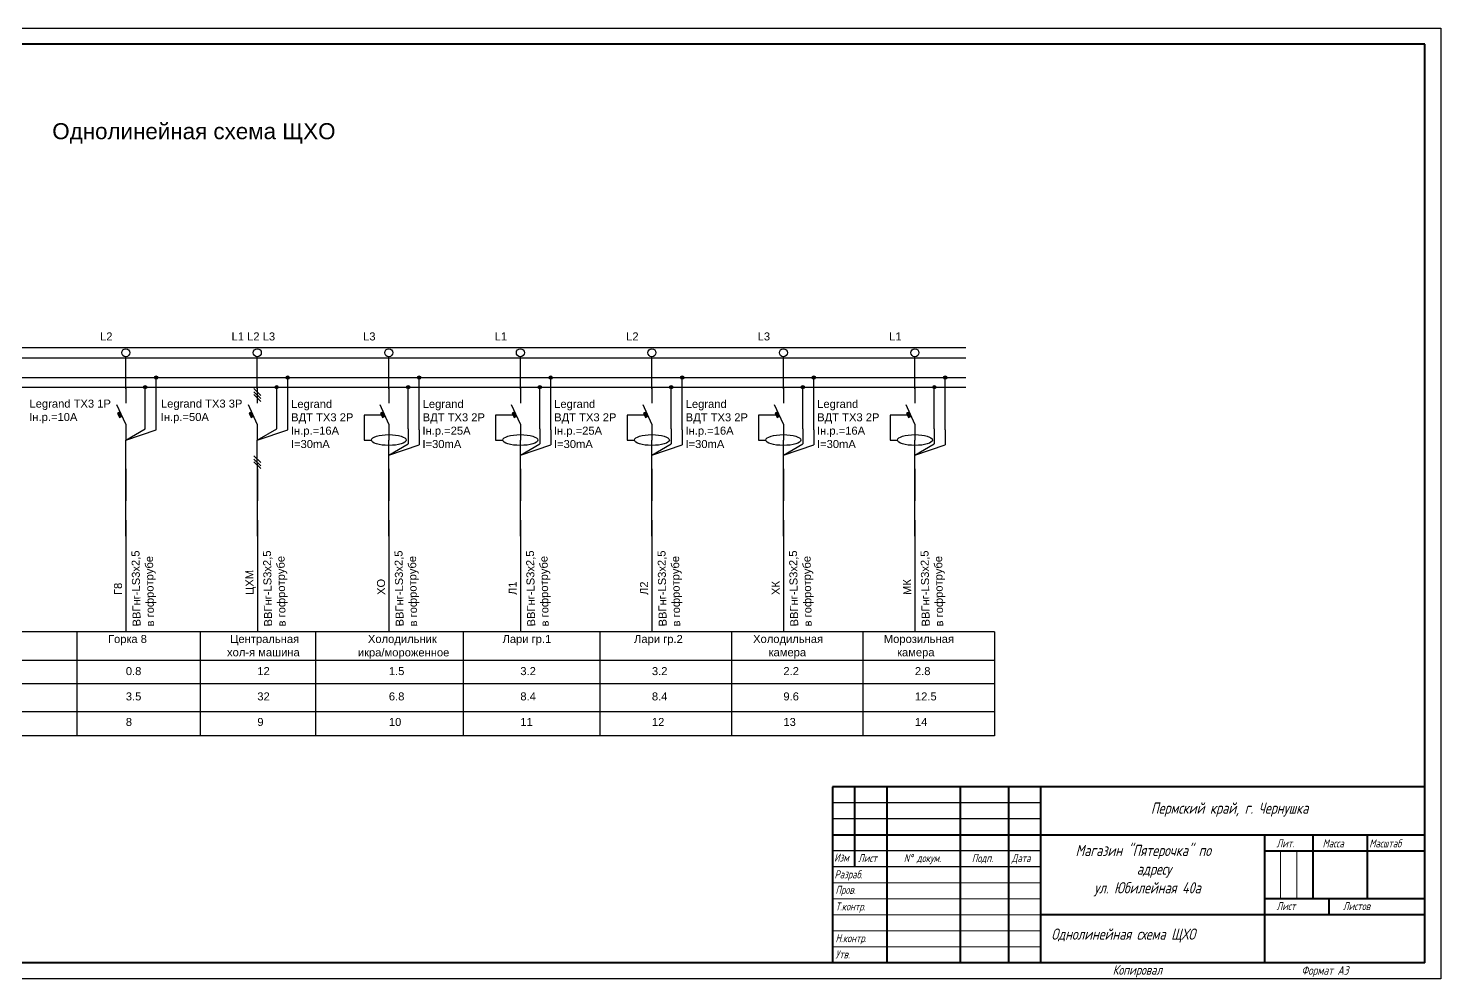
# Model space of a CAD drawing. Header units: millimetres. Extents: x 859 to 1699, y 466 to 763.
# Drawn here: x 1258 to 1699.1, y 465.7 to 762.7 of the extents above; entities that cross this region are included whole.
import ezdxf
from ezdxf.enums import TextEntityAlignment as Align

# ---------------------------------------------------------------- set-up
doc = ezdxf.new("R2010")
doc.units = ezdxf.units.MM
doc.layers.add('KONTUR', color=7, linetype='Continuous')
for name, color, linetype, lineweight in [('Основная', 7, 'Continuous', 40), ('текст', 7, 'Continuous', 30), ('тонкая', 7, 'Continuous', 20)]:
    doc.layers.add(name, color=color, linetype=linetype, lineweight=lineweight)
doc.styles.get("Standard").update_dxf_attribs({"font": 'arial.ttf'})
doc.styles.add('стиль1', font='romans.shx', dxfattribs={"width": 0.75, "oblique": 15, "height": 3.5})

# ---------------------------------------------------------------- blocks, each defined once
blk = doc.blocks.new('*U2')
for p, q in [((-11.38, 1.63), (577.5, 1.63)), ((-11.38, -1.63), (577.5, -1.63)), ((-11.38, -7.75), (577.5, -7.73)), ((-11.38, -10.75), (577.5, -10.73))]:
    blk.add_line(p, q)
at = {"char_height": 2.5, "attachment_point": 1}
for s, insert in [('N', (-17.4, -6.18)), ('PE', (-17.78, -10.21))]:
    blk.add_mtext_dynamic_manual_height_columns(s, width=0.9388, gutter_width=12.5, heights=[0], dxfattribs=dict(at, insert=insert))
blk = doc.blocks.new('*U6')
h = blk.add_hatch(color=256)
h.dxf.hatch_style = 1
h.paths.add_polyline_path([(8.98, -7.75, 1), (9.98, -7.75, 1)])
h = blk.add_hatch(color=256)
h.dxf.hatch_style = 1
h.paths.add_polyline_path([(5.56, -10.75, 1), (6.56, -10.75, 1)])
h = blk.add_hatch(color=256)
h.dxf.hatch_style = 1
h.paths.add_polyline_path([(-1.74, -18.47), (-2.58, -18.86), (-1.97, -20.2), (-1.12, -19.81)])
for p, q in [((0, -11.25), (0, -1.25)), ((9.48, -24.08), (9.48, -8.25)), ((-1.06, -11.22), (1.06, -13.35)), ((-1.06, -12.2), (1.06, -14.32)), ((-1.06, -13.09), (1.06, -15.21)), ((0, -10.76), (0, -15.76)), ((6.06, -23.77), (6.06, -11.25)), ((0, -22.27), (-2.75, -16.27)), ((0, -22.27), (0, -27.27)), ((0, -27.27), (6.06, -23.77)), ((0, -27.27), (9.48, -24.08)), ((0.01, -41.25), (0, -27.27)), ((-1.06, -32.22), (1.06, -34.34)), ((-1.06, -33.2), (1.06, -35.32)), ((-1.06, -34.09), (1.06, -36.21)), ((0.01, -36.25), (0.01, -46.25)), ((0.01, -57.27), (0.01, -41.25)), ((0.01, -52.27), (0.01, -57.27)), ((0.01, -57.27), (0.01, -87.24))]:
    blk.add_line(p, q)
at = {"linetype": 'Continuous'}
for p, q in [((-1.72, -18.46), (-2.58, -18.86)), ((-2.58, -18.86), (-1.97, -20.2)), ((-1.97, -20.2), (-1.11, -19.81)), ((-1.97, -20.2), (-1.97, -20.2))]:
    blk.add_line(p, q, dxfattribs=at)
for centre, radius in [((0, 0), 1.25), ((9.48, -7.75), 0.5), ((6.06, -10.75), 0.5)]:
    blk.add_circle(centre, radius)
for tag, p in [('Подключение', (-8.04, 3.85)), ('Автомат_001', (-30.09, -17.14)), ('Автомат_002', (-30.16, -21.32)), ('Обозначение_001', (-9.72, -90.67)), ('Обозначение_002', (-9.45, -94.88)), ('ТокРасч', (0.01, -108.63)), ('Колонка', (0.01, -116.61))]:
    blk.add_attdef(tag, p, '', height=2.5)
for tag, p in [('Длина', (2.43, -53.61)), ('Маркер', (-3.63, -75.71)), ('Способ', (6.35, -85.54)), ('Марка', (2.14, -85.54))]:
    blk.add_attdef(tag, text='', height=2.5, rotation=90.9399).set_placement(p, align=Align.TOP_LEFT)
blk.add_attdef('Мощность', text='', height=2.5).set_placement((0.01, -98.22), align=Align.TOP_LEFT)
blk = doc.blocks.new('полная ветвь')
h = blk.add_hatch(color=256)
h.dxf.hatch_style = 1
h.paths.add_polyline_path([(8.98, -7.75, 1), (9.98, -7.75, 1)])
h = blk.add_hatch(color=256)
h.dxf.hatch_style = 1
h.paths.add_polyline_path([(5.56, -10.75, 1), (6.56, -10.75, 1)])
h = blk.add_hatch(color=256)
h.dxf.hatch_style = 1
h.paths.add_polyline_path([(-1.74, -18.47), (-2.58, -18.86), (-1.97, -20.2), (-1.12, -19.81)])
for p, q in [((0, -11.25), (0, -1.25)), ((9.48, -24.08), (9.48, -8.25)), ((0, -10.76), (0, -15.76)), ((6.06, -23.77), (6.06, -11.25)), ((0, -22.27), (-2.75, -16.27)), ((0, -22.27), (0, -27.27)), ((0, -27.27), (6.06, -23.77)), ((0, -27.27), (9.48, -24.08)), ((0.01, -41.25), (0, -27.27)), ((0.01, -36.25), (0.01, -46.25)), ((0.01, -57.27), (0.01, -41.25)), ((0.01, -52.27), (0.01, -57.27)), ((0.01, -57.27), (0.01, -87.24))]:
    blk.add_line(p, q)
at = {"linetype": 'Continuous'}
for p, q in [((-1.72, -18.46), (-2.58, -18.86)), ((-2.58, -18.86), (-1.97, -20.2)), ((-1.97, -20.2), (-1.11, -19.81)), ((-1.97, -20.2), (-1.97, -20.2))]:
    blk.add_line(p, q, dxfattribs=at)
for centre, radius in [((0, 0), 1.25), ((9.48, -7.75), 0.5), ((6.06, -10.75), 0.5)]:
    blk.add_circle(centre, radius)
for tag, p in [('Подключение', (-8.04, 3.85)), ('Автомат_001', (-30.09, -17.14)), ('Автомат_002', (-30.16, -21.32)), ('Обозначение_001', (-9.72, -90.67)), ('Обозначение_002', (-9.45, -94.88)), ('ТокРасч', (0.01, -108.63)), ('Колонка', (0.01, -116.61))]:
    blk.add_attdef(tag, p, '', height=2.5)
for tag, p in [('Длина', (2.43, -53.61)), ('Маркер', (-3.63, -75.71)), ('Способ', (6.35, -85.54)), ('Марка', (2.14, -85.54))]:
    blk.add_attdef(tag, text='', height=2.5, rotation=90.9399).set_placement(p, align=Align.TOP_LEFT)
blk.add_attdef('Мощность', text='', height=2.5).set_placement((0.01, -98.22), align=Align.TOP_LEFT)
blk = doc.blocks.new('*U7')
h = blk.add_hatch(color=256)
h.dxf.hatch_style = 1
h.paths.add_polyline_path([(8.98, -7.75, 1), (9.98, -7.75, 1)])
h = blk.add_hatch(color=256)
h.dxf.hatch_style = 1
h.paths.add_polyline_path([(5.56, -10.75, 1), (6.56, -10.75, 1)])
h = blk.add_hatch(color=256)
h.dxf.hatch_style = 1
h.paths.add_polyline_path([(-1.74, -18.47), (-2.58, -18.86), (-1.97, -20.2), (-1.12, -19.81)])
for p, q in [((0, -11.25), (0, -1.25)), ((9.48, -24.08), (9.48, -8.25)), ((0, -10.76), (0, -15.76)), ((6.06, -23.77), (6.06, -11.25)), ((0, -22.27), (-2.75, -16.27)), ((-2.28, -19.53), (-7.74, -19.53)), ((-7.74, -19.53), (-7.74, -27.27)), ((0, -22.27), (0, -27.27)), ((6.06, -23.77), (6.06, -28.46)), ((9.48, -24.08), (9.48, -28.78)), ((-7.74, -27.27), (-5.46, -27.27)), ((0.01, -41.25), (0, -27.27)), ((0, -31.96), (6.06, -28.46)), ((0, -31.96), (9.48, -28.78)), ((0.01, -36.25), (0.01, -46.25)), ((0.01, -57.27), (0.01, -41.25)), ((0.01, -52.27), (0.01, -57.27)), ((0.01, -57.27), (0.01, -87.24))]:
    blk.add_line(p, q)
at = {"linetype": 'Continuous'}
for p, q in [((-1.72, -18.46), (-2.58, -18.86)), ((-2.58, -18.86), (-1.97, -20.2)), ((-1.97, -20.2), (-1.11, -19.81)), ((-1.97, -20.2), (-1.97, -20.2))]:
    blk.add_line(p, q, dxfattribs=at)
for centre, radius in [((0, 0), 1.25), ((9.48, -7.75), 0.5), ((6.06, -10.75), 0.5)]:
    blk.add_circle(centre, radius)
blk.add_ellipse((0, -27.27), major_axis=(-5.46, 0), ratio=0.309309)
for tag, p in [('Подключение', (-8.04, 3.85)), ('УЗО1_001', (-30.51, -17.24)), ('УЗО1_002', (-30.51, -21.42)), ('УЗО1_003', (-30.58, -25.59)), ('УЗО1_004', (-30.58, -29.77)), ('Обозначение_001', (-9.72, -90.67)), ('Обозначение_002', (-9.45, -94.88)), ('ТокРасч', (0.01, -108.63)), ('Колонка', (0.01, -116.61))]:
    blk.add_attdef(tag, p, '', height=2.5)
for tag, p in [('Длина', (2.43, -53.61)), ('Маркер', (-3.63, -75.71)), ('Способ', (6.35, -85.54)), ('Марка', (2.14, -85.54))]:
    blk.add_attdef(tag, text='', height=2.5, rotation=90.9399).set_placement(p, align=Align.TOP_LEFT)
blk.add_attdef('Мощность', text='', height=2.5).set_placement((0.01, -98.22), align=Align.TOP_LEFT)
blk = doc.blocks.new('*U8')
h = blk.add_hatch(color=256)
h.dxf.hatch_style = 1
h.paths.add_polyline_path([(8.98, -7.75, 1), (9.98, -7.75, 1)])
h = blk.add_hatch(color=256)
h.dxf.hatch_style = 1
h.paths.add_polyline_path([(5.56, -10.75, 1), (6.56, -10.75, 1)])
h = blk.add_hatch(color=256)
h.dxf.hatch_style = 1
h.paths.add_polyline_path([(-1.74, -18.47), (-2.58, -18.86), (-1.97, -20.2), (-1.12, -19.81)])
for p, q in [((0, -11.25), (0, -1.25)), ((9.48, -24.08), (9.48, -8.25)), ((0, -10.76), (0, -15.76)), ((6.06, -23.77), (6.06, -11.25)), ((0, -22.27), (-2.75, -16.27)), ((-2.28, -19.53), (-7.74, -19.53)), ((-7.74, -19.53), (-7.74, -27.27)), ((0, -22.27), (0, -27.27)), ((6.06, -23.77), (6.06, -28.46)), ((9.48, -24.08), (9.48, -28.78)), ((-7.74, -27.27), (-5.46, -27.27)), ((0.01, -41.25), (0, -27.27)), ((0, -31.96), (6.06, -28.46)), ((0, -31.96), (9.48, -28.78)), ((0.01, -36.25), (0.01, -46.25)), ((0.01, -57.27), (0.01, -41.25)), ((0.01, -52.27), (0.01, -57.27)), ((0.01, -57.27), (0.01, -87.24))]:
    blk.add_line(p, q)
at = {"linetype": 'Continuous'}
for p, q in [((-1.72, -18.46), (-2.58, -18.86)), ((-2.58, -18.86), (-1.97, -20.2)), ((-1.97, -20.2), (-1.11, -19.81)), ((-1.97, -20.2), (-1.97, -20.2))]:
    blk.add_line(p, q, dxfattribs=at)
for centre, radius in [((0, 0), 1.25), ((9.48, -7.75), 0.5), ((6.06, -10.75), 0.5)]:
    blk.add_circle(centre, radius)
blk.add_ellipse((0, -27.27), major_axis=(-5.46, 0), ratio=0.309309)
for tag, p in [('Подключение', (-8.04, 3.85)), ('УЗО1_001', (-30.51, -17.24)), ('УЗО1_002', (-30.51, -21.42)), ('УЗО1_003', (-30.58, -25.59)), ('УЗО1_004', (-30.58, -29.77)), ('Обозначение_001', (-9.72, -90.67)), ('Обозначение_002', (-9.45, -94.88)), ('ТокРасч', (0.01, -108.63)), ('Колонка', (0.01, -116.61))]:
    blk.add_attdef(tag, p, '', height=2.5)
for tag, p in [('Длина', (2.43, -53.61)), ('Маркер', (-3.63, -75.71)), ('Способ', (6.35, -85.54)), ('Марка', (2.14, -85.54))]:
    blk.add_attdef(tag, text='', height=2.5, rotation=90.9399).set_placement(p, align=Align.TOP_LEFT)
blk.add_attdef('Мощность', text='', height=2.5).set_placement((0.01, -98.22), align=Align.TOP_LEFT)
blk = doc.blocks.new('*U11')
h = blk.add_hatch(color=256)
h.dxf.hatch_style = 1
h.paths.add_polyline_path([(8.98, -7.75, 1), (9.98, -7.75, 1)])
h = blk.add_hatch(color=256)
h.dxf.hatch_style = 1
h.paths.add_polyline_path([(5.56, -10.75, 1), (6.56, -10.75, 1)])
h = blk.add_hatch(color=256)
h.dxf.hatch_style = 1
h.paths.add_polyline_path([(-1.74, -18.47), (-2.58, -18.86), (-1.97, -20.2), (-1.12, -19.81)])
for p, q in [((0, -11.25), (0, -1.25)), ((9.48, -24.08), (9.48, -8.25)), ((0, -10.76), (0, -15.76)), ((6.06, -23.77), (6.06, -11.25)), ((0, -22.27), (-2.75, -16.27)), ((-2.28, -19.53), (-7.74, -19.53)), ((-7.74, -19.53), (-7.74, -27.27)), ((0, -22.27), (0, -27.27)), ((6.06, -23.77), (6.06, -28.46)), ((9.48, -24.08), (9.48, -28.78)), ((-7.74, -27.27), (-5.46, -27.27)), ((0.01, -41.25), (0, -27.27)), ((0, -31.96), (6.06, -28.46)), ((0, -31.96), (9.48, -28.78)), ((0.01, -36.25), (0.01, -46.25)), ((0.01, -57.27), (0.01, -41.25)), ((0.01, -52.27), (0.01, -57.27)), ((0.01, -57.27), (0.01, -87.24))]:
    blk.add_line(p, q)
at = {"linetype": 'Continuous'}
for p, q in [((-1.72, -18.46), (-2.58, -18.86)), ((-2.58, -18.86), (-1.97, -20.2)), ((-1.97, -20.2), (-1.11, -19.81)), ((-1.97, -20.2), (-1.97, -20.2))]:
    blk.add_line(p, q, dxfattribs=at)
for centre, radius in [((0, 0), 1.25), ((9.48, -7.75), 0.5), ((6.06, -10.75), 0.5)]:
    blk.add_circle(centre, radius)
blk.add_ellipse((0, -27.27), major_axis=(-5.46, 0), ratio=0.309309)
for tag, p in [('Подключение', (-8.04, 3.85)), ('УЗО1_001', (-30.51, -17.24)), ('УЗО1_002', (-30.51, -21.42)), ('УЗО1_003', (-30.58, -25.59)), ('УЗО1_004', (-30.58, -29.77)), ('Обозначение_001', (-9.72, -90.67)), ('Обозначение_002', (-9.45, -94.88)), ('ТокРасч', (0.01, -108.63)), ('Колонка', (0.01, -116.61))]:
    blk.add_attdef(tag, p, '', height=2.5)
for tag, p in [('Длина', (2.43, -53.61)), ('Маркер', (-3.63, -75.71)), ('Способ', (6.35, -85.54)), ('Марка', (2.14, -85.54))]:
    blk.add_attdef(tag, text='', height=2.5, rotation=90.9399).set_placement(p, align=Align.TOP_LEFT)
blk.add_attdef('Мощность', text='', height=2.5).set_placement((0.01, -98.22), align=Align.TOP_LEFT)
blk = doc.blocks.new('*U9')
h = blk.add_hatch(color=256)
h.dxf.hatch_style = 1
h.paths.add_polyline_path([(8.98, -7.75, 1), (9.98, -7.75, 1)])
h = blk.add_hatch(color=256)
h.dxf.hatch_style = 1
h.paths.add_polyline_path([(5.56, -10.75, 1), (6.56, -10.75, 1)])
h = blk.add_hatch(color=256)
h.dxf.hatch_style = 1
h.paths.add_polyline_path([(-1.74, -18.47), (-2.58, -18.86), (-1.97, -20.2), (-1.12, -19.81)])
for p, q in [((0, -11.25), (0, -1.25)), ((9.48, -24.08), (9.48, -8.25)), ((0, -10.76), (0, -15.76)), ((6.06, -23.77), (6.06, -11.25)), ((0, -22.27), (-2.75, -16.27)), ((-2.28, -19.53), (-7.74, -19.53)), ((-7.74, -19.53), (-7.74, -27.27)), ((0, -22.27), (0, -27.27)), ((6.06, -23.77), (6.06, -28.46)), ((9.48, -24.08), (9.48, -28.78)), ((-7.74, -27.27), (-5.46, -27.27)), ((0.01, -41.25), (0, -27.27)), ((0, -31.96), (6.06, -28.46)), ((0, -31.96), (9.48, -28.78)), ((0.01, -36.25), (0.01, -46.25)), ((0.01, -57.27), (0.01, -41.25)), ((0.01, -52.27), (0.01, -57.27)), ((0.01, -57.27), (0.01, -87.24))]:
    blk.add_line(p, q)
at = {"linetype": 'Continuous'}
for p, q in [((-1.72, -18.46), (-2.58, -18.86)), ((-2.58, -18.86), (-1.97, -20.2)), ((-1.97, -20.2), (-1.11, -19.81)), ((-1.97, -20.2), (-1.97, -20.2))]:
    blk.add_line(p, q, dxfattribs=at)
for centre, radius in [((0, 0), 1.25), ((9.48, -7.75), 0.5), ((6.06, -10.75), 0.5)]:
    blk.add_circle(centre, radius)
blk.add_ellipse((0, -27.27), major_axis=(-5.46, 0), ratio=0.309309)
for tag, p in [('Подключение', (-8.04, 3.85)), ('УЗО1_001', (-30.51, -17.24)), ('УЗО1_002', (-30.51, -21.42)), ('УЗО1_003', (-30.58, -25.59)), ('УЗО1_004', (-30.58, -29.77)), ('Обозначение_001', (-9.72, -90.67)), ('Обозначение_002', (-9.45, -94.88)), ('ТокРасч', (0.01, -108.63)), ('Колонка', (0.01, -116.61))]:
    blk.add_attdef(tag, p, '', height=2.5)
for tag, p in [('Длина', (2.43, -53.61)), ('Маркер', (-3.63, -75.71)), ('Способ', (6.35, -85.54)), ('Марка', (2.14, -85.54))]:
    blk.add_attdef(tag, text='', height=2.5, rotation=90.9399).set_placement(p, align=Align.TOP_LEFT)
blk.add_attdef('Мощность', text='', height=2.5).set_placement((0.01, -98.22), align=Align.TOP_LEFT)
blk = doc.blocks.new('*U10')
h = blk.add_hatch(color=256)
h.dxf.hatch_style = 1
h.paths.add_polyline_path([(8.98, -7.75, 1), (9.98, -7.75, 1)])
h = blk.add_hatch(color=256)
h.dxf.hatch_style = 1
h.paths.add_polyline_path([(5.56, -10.75, 1), (6.56, -10.75, 1)])
h = blk.add_hatch(color=256)
h.dxf.hatch_style = 1
h.paths.add_polyline_path([(-1.74, -18.47), (-2.58, -18.86), (-1.97, -20.2), (-1.12, -19.81)])
for p, q in [((0, -11.25), (0, -1.25)), ((9.48, -24.08), (9.48, -8.25)), ((0, -10.76), (0, -15.76)), ((6.06, -23.77), (6.06, -11.25)), ((0, -22.27), (-2.75, -16.27)), ((-2.28, -19.53), (-7.74, -19.53)), ((-7.74, -19.53), (-7.74, -27.27)), ((0, -22.27), (0, -27.27)), ((6.06, -23.77), (6.06, -28.46)), ((9.48, -24.08), (9.48, -28.78)), ((-7.74, -27.27), (-5.46, -27.27)), ((0.01, -41.25), (0, -27.27)), ((0, -31.96), (6.06, -28.46)), ((0, -31.96), (9.48, -28.78)), ((0.01, -36.25), (0.01, -46.25)), ((0.01, -57.27), (0.01, -41.25)), ((0.01, -52.27), (0.01, -57.27)), ((0.01, -57.27), (0.01, -87.24))]:
    blk.add_line(p, q)
at = {"linetype": 'Continuous'}
for p, q in [((-1.72, -18.46), (-2.58, -18.86)), ((-2.58, -18.86), (-1.97, -20.2)), ((-1.97, -20.2), (-1.11, -19.81)), ((-1.97, -20.2), (-1.97, -20.2))]:
    blk.add_line(p, q, dxfattribs=at)
for centre, radius in [((0, 0), 1.25), ((9.48, -7.75), 0.5), ((6.06, -10.75), 0.5)]:
    blk.add_circle(centre, radius)
blk.add_ellipse((0, -27.27), major_axis=(-5.46, 0), ratio=0.309309)
for tag, p in [('Подключение', (-8.04, 3.85)), ('УЗО1_001', (-30.51, -17.24)), ('УЗО1_002', (-30.51, -21.42)), ('УЗО1_003', (-30.58, -25.59)), ('УЗО1_004', (-30.58, -29.77)), ('Обозначение_001', (-9.72, -90.67)), ('Обозначение_002', (-9.45, -94.88)), ('ТокРасч', (0.01, -108.63)), ('Колонка', (0.01, -116.61))]:
    blk.add_attdef(tag, p, '', height=2.5)
for tag, p in [('Длина', (2.43, -53.61)), ('Маркер', (-3.63, -75.71)), ('Способ', (6.35, -85.54)), ('Марка', (2.14, -85.54))]:
    blk.add_attdef(tag, text='', height=2.5, rotation=90.9399).set_placement(p, align=Align.TOP_LEFT)
blk.add_attdef('Мощность', text='', height=2.5).set_placement((0.01, -98.22), align=Align.TOP_LEFT)

msp = doc.modelspace()

# ---------------------------------------------------------------- linework, layer by layer
for p, q in [((1559.78, 574.03), (891.4, 574.03)), ((1273.16, 574.03), (1273.16, 541.53)), ((1311.74, 574.03), (1311.74, 541.53)), ((1347.66, 574.03), (1347.66, 541.53)), ((1393.84, 574.03), (1393.84, 541.53)), ((1436.55, 574.03), (1436.55, 541.53)), ((1477.63, 574.03), (1477.63, 541.53)), ((1518.7, 574.03), (1518.7, 541.53)), ((1559.78, 574.03), (1559.78, 541.53)), ((1559.78, 565.11), (891.4, 565.11)), ((1559.78, 557.78), (891.4, 557.76)), ((1559.78, 549.03), (891.4, 549.03)), ((1559.78, 541.53), (891.4, 541.53)), ((1574.15, 520.67), (1509.15, 520.67)), ((1574.15, 515.67), (1509.15, 515.67)), ((1574.15, 505.67), (1509.15, 505.67)), ((1574.15, 500.67), (1509.15, 500.67)), ((1644.15, 470.67), (1644.15, 470.67))]:
    msp.add_line(p, q)
at = {"layer": 'KONTUR'}
for p, q in [((859.15, 762.67), (1699.15, 762.67)), ((1699.15, 762.67), (1699.15, 465.67)), ((1699.15, 465.67), (859.15, 465.67))]:
    msp.add_line(p, q, dxfattribs=at)
at = {"layer": 'Основная'}
for p, q in [((1694.15, 757.67), (867.15, 757.67)), ((1694.15, 470.67), (1694.15, 757.67)), ((1509.15, 525.67), (1509.15, 470.67)), ((1694.15, 525.67), (1509.15, 525.67)), ((1516.15, 500.67), (1516.15, 525.67)), ((1526.15, 525.67), (1526.15, 470.67)), ((1549.15, 470.67), (1549.15, 525.67)), ((1564.15, 525.67), (1564.15, 470.67)), ((1574.15, 525.67), (1574.15, 470.67)), ((1509.15, 510.67), (1694.15, 510.67)), ((1644.15, 510.67), (1644.15, 470.67)), ((1659.15, 510.67), (1659.15, 490.67)), ((1676.15, 510.67), (1676.15, 490.67)), ((1644.15, 505.67), (1694.15, 505.67)), ((1694.15, 490.67), (1644.15, 490.67)), ((1664.15, 490.67), (1664.15, 485.67)), ((1694.15, 485.67), (1574.15, 485.67)), ((1694.15, 470.67), (867.15, 470.67))]:
    msp.add_line(p, q, dxfattribs=at)
at = {"layer": 'тонкая'}
for p, q in [((1649.13, 505.46), (1649.13, 490.67)), ((1654.21, 505.46), (1654.21, 490.67)), ((1509.15, 495.67), (1574.15, 495.67)), ((1574.15, 490.67), (1509.15, 490.67)), ((1574.15, 485.67), (1509.15, 485.67))]:
    msp.add_line(p, q, dxfattribs=at)
for points in [[(1509.15, 480.67), (1574.15, 480.67)], [(1509.15, 475.67), (1574.15, 475.67)]]:
    msp.add_lwpolyline(points, dxfattribs=at)

# ---------------------------------------------------------------- block references
ref = msp.add_blockref('полная ветвь', (1288.46, 661.27))
ref.add_attrib('Подключение', 'L2', (1280.43, 665.12), dxfattribs={"height": 2.5})
ref.add_attrib('Автомат_001', 'Legrand TX3 1P', (1258.38, 644.13), dxfattribs={"height": 2.5})
ref.add_attrib('Маркер', 'Г8', dxfattribs={"height": 2.5, "rotation": 90.9399}).set_placement((1284.83, 585.56), align=Align.TOP_LEFT)
ref.add_attrib('Марка', 'ВВГнг-LS3x2,5', dxfattribs={"height": 2.5, "rotation": 90.9399}).set_placement((1290.61, 575.73), align=Align.TOP_LEFT)
ref.add_attrib('Способ', 'в гофротрубе', dxfattribs={"height": 2.5, "rotation": 90.9399}).set_placement((1294.82, 575.73), align=Align.TOP_LEFT)
ref.add_attrib('Обозначение_001', '    Горка 8', (1279.02, 570.59), dxfattribs={"height": 2.5})
ref.add_attrib('Мощность', '0.8', dxfattribs={"height": 2.5}).set_placement((1288.47, 563.05), align=Align.TOP_LEFT)
ref.add_attrib('ТокРасч', '3.5', (1288.47, 552.64), dxfattribs={"height": 2.5})
ref.add_attrib('Колонка', '8', (1288.47, 544.66), dxfattribs={"height": 2.5})
ref.add_attrib('Автомат_002', 'Iн.р.=10А', (1258.31, 639.95), dxfattribs={"height": 2.5})
ref = msp.add_blockref('*U6', (1329.54, 661.27))
ref.add_attrib('Подключение', 'L1 L2 L3', (1321.5, 665.12), dxfattribs={"height": 2.5})
ref.add_attrib('Автомат_001', 'Legrand TX3 3P', (1299.45, 644.13), dxfattribs={"height": 2.5})
ref.add_attrib('Маркер', 'ЦХМ', dxfattribs={"height": 2.5, "rotation": 90.9399}).set_placement((1325.91, 585.56), align=Align.TOP_LEFT)
ref.add_attrib('Марка', 'ВВГнг-LS3x2,5', dxfattribs={"height": 2.5, "rotation": 90.9399}).set_placement((1331.68, 575.73), align=Align.TOP_LEFT)
ref.add_attrib('Способ', 'в гофротрубе', dxfattribs={"height": 2.5, "rotation": 90.9399}).set_placement((1335.89, 575.73), align=Align.TOP_LEFT)
ref.add_attrib('Обозначение_001', ' Центральная', (1320.09, 570.6), dxfattribs={"height": 2.5})
ref.add_attrib('Мощность', '12', dxfattribs={"height": 2.5}).set_placement((1329.54, 563.05), align=Align.TOP_LEFT)
ref.add_attrib('ТокРасч', '32', (1329.54, 552.64), dxfattribs={"height": 2.5})
ref.add_attrib('Колонка', '9', (1329.54, 544.66), dxfattribs={"height": 2.5})
ref.add_attrib('Автомат_002', 'Iн.р.=50А', (1299.38, 639.95), dxfattribs={"height": 2.5})
ref.add_attrib('Обозначение_002', 'хол-я машина', (1320.07, 566.43), dxfattribs={"height": 2.5})
ref = msp.add_blockref('*U7', (1370.61, 661.27))
ref.add_attrib('Подключение', 'L3', (1362.58, 665.12), dxfattribs={"height": 2.5})
ref.add_attrib('Маркер', 'ХО', dxfattribs={"height": 2.5, "rotation": 90.9399}).set_placement((1366.98, 585.56), align=Align.TOP_LEFT)
ref.add_attrib('Марка', 'ВВГнг-LS3x2,5', dxfattribs={"height": 2.5, "rotation": 90.9399}).set_placement((1372.76, 575.73), align=Align.TOP_LEFT)
ref.add_attrib('Способ', 'в гофротрубе', dxfattribs={"height": 2.5, "rotation": 90.9399}).set_placement((1376.97, 575.73), align=Align.TOP_LEFT)
ref.add_attrib('Обозначение_001', '   Холодильник', (1361.17, 570.6), dxfattribs={"height": 2.5})
ref.add_attrib('Мощность', '1.5', dxfattribs={"height": 2.5}).set_placement((1370.62, 563.05), align=Align.TOP_LEFT)
ref.add_attrib('ТокРасч', '6.8', (1370.62, 552.64), dxfattribs={"height": 2.5})
ref.add_attrib('Колонка', '10', (1370.62, 544.66), dxfattribs={"height": 2.5})
ref.add_attrib('УЗО1_001', 'Legrand', (1340.1, 644.03), dxfattribs={"height": 2.5})
ref.add_attrib('Обозначение_002', 'икра/мороженное', (1360.94, 566.39), dxfattribs={"height": 2.5})
ref.add_attrib('УЗО1_002', 'ВДТ TX3 2P', (1340.1, 639.85), dxfattribs={"height": 2.5})
ref.add_attrib('УЗО1_003', 'Iн.р.=16А', (1340.03, 635.68), dxfattribs={"height": 2.5})
ref.add_attrib('УЗО1_004', 'I=30mA', (1340.03, 631.5), dxfattribs={"height": 2.5})
ref = msp.add_blockref('*U8', (1411.69, 661.27))
ref.add_attrib('Подключение', 'L1', (1403.65, 665.12), dxfattribs={"height": 2.5})
ref.add_attrib('Маркер', 'Л1', dxfattribs={"height": 2.5, "rotation": 90.9399}).set_placement((1408.06, 585.56), align=Align.TOP_LEFT)
ref.add_attrib('Марка', 'ВВГнг-LS3x2,5', dxfattribs={"height": 2.5, "rotation": 90.9399}).set_placement((1413.83, 575.73), align=Align.TOP_LEFT)
ref.add_attrib('Способ', 'в гофротрубе', dxfattribs={"height": 2.5, "rotation": 90.9399}).set_placement((1418.04, 575.73), align=Align.TOP_LEFT)
ref.add_attrib('Обозначение_001', '    Лари гр.1', (1402.24, 570.59), dxfattribs={"height": 2.5})
ref.add_attrib('Мощность', '3.2', dxfattribs={"height": 2.5}).set_placement((1411.69, 563.05), align=Align.TOP_LEFT)
ref.add_attrib('ТокРасч', '8.4', (1411.69, 552.64), dxfattribs={"height": 2.5})
ref.add_attrib('Колонка', '11', (1411.69, 544.66), dxfattribs={"height": 2.5})
ref.add_attrib('УЗО1_001', 'Legrand', (1381.18, 644.03), dxfattribs={"height": 2.5})
ref.add_attrib('УЗО1_002', 'ВДТ TX3 2P', (1381.18, 639.85), dxfattribs={"height": 2.5})
ref.add_attrib('УЗО1_003', 'Iн.р.=25А', (1381.11, 635.68), dxfattribs={"height": 2.5})
ref.add_attrib('УЗО1_004', 'I=30mA', (1381.11, 631.5), dxfattribs={"height": 2.5})
ref = msp.add_blockref('*U9', (1452.76, 661.27))
ref.add_attrib('Подключение', 'L2', (1444.73, 665.12), dxfattribs={"height": 2.5})
ref.add_attrib('Маркер', 'Л2', dxfattribs={"height": 2.5, "rotation": 90.9399}).set_placement((1449.13, 585.56), align=Align.TOP_LEFT)
ref.add_attrib('Марка', 'ВВГнг-LS3x2,5', dxfattribs={"height": 2.5, "rotation": 90.9399}).set_placement((1454.91, 575.73), align=Align.TOP_LEFT)
ref.add_attrib('Способ', 'в гофротрубе', dxfattribs={"height": 2.5, "rotation": 90.9399}).set_placement((1459.12, 575.73), align=Align.TOP_LEFT)
ref.add_attrib('Обозначение_001', '    Лари гр.2', (1443.32, 570.59), dxfattribs={"height": 2.5})
ref.add_attrib('Мощность', '3.2', dxfattribs={"height": 2.5}).set_placement((1452.77, 563.05), align=Align.TOP_LEFT)
ref.add_attrib('ТокРасч', '8.4', (1452.77, 552.64), dxfattribs={"height": 2.5})
ref.add_attrib('Колонка', '12', (1452.77, 544.66), dxfattribs={"height": 2.5})
ref.add_attrib('УЗО1_001', 'Legrand', (1422.25, 644.03), dxfattribs={"height": 2.5})
ref.add_attrib('УЗО1_002', 'ВДТ TX3 2P', (1422.25, 639.85), dxfattribs={"height": 2.5})
ref.add_attrib('УЗО1_003', 'Iн.р.=25А', (1422.18, 635.68), dxfattribs={"height": 2.5})
ref.add_attrib('УЗО1_004', 'I=30mA', (1422.18, 631.5), dxfattribs={"height": 2.5})
ref = msp.add_blockref('*U11', (1493.84, 661.27))
ref.add_attrib('Подключение', 'L3', (1485.8, 665.12), dxfattribs={"height": 2.5})
ref.add_attrib('Маркер', 'ХК', dxfattribs={"height": 2.5, "rotation": 90.9399}).set_placement((1490.21, 585.56), align=Align.TOP_LEFT)
ref.add_attrib('Марка', 'ВВГнг-LS3x2,5', dxfattribs={"height": 2.5, "rotation": 90.9399}).set_placement((1495.98, 575.73), align=Align.TOP_LEFT)
ref.add_attrib('Способ', 'в гофротрубе', dxfattribs={"height": 2.5, "rotation": 90.9399}).set_placement((1500.19, 575.73), align=Align.TOP_LEFT)
ref.add_attrib('Обозначение_001', 'Холодильная', (1484.38, 570.6), dxfattribs={"height": 2.5})
ref.add_attrib('Мощность', '2.2', dxfattribs={"height": 2.5}).set_placement((1493.84, 563.05), align=Align.TOP_LEFT)
ref.add_attrib('ТокРасч', '9.6', (1493.84, 552.64), dxfattribs={"height": 2.5})
ref.add_attrib('Колонка', '13', (1493.84, 544.66), dxfattribs={"height": 2.5})
ref.add_attrib('УЗО1_001', 'Legrand', (1463.33, 644.03), dxfattribs={"height": 2.5})
ref.add_attrib('Обозначение_002', '     камера', (1484.39, 566.43), dxfattribs={"height": 2.5})
ref.add_attrib('УЗО1_002', 'ВДТ TX3 2P', (1463.33, 639.85), dxfattribs={"height": 2.5})
ref.add_attrib('УЗО1_003', 'Iн.р.=16А', (1463.26, 635.68), dxfattribs={"height": 2.5})
ref.add_attrib('УЗО1_004', 'I=30mA', (1463.26, 631.5), dxfattribs={"height": 2.5})
ref = msp.add_blockref('*U10', (1534.91, 661.27))
ref.add_attrib('Подключение', 'L1', (1526.88, 665.12), dxfattribs={"height": 2.5})
ref.add_attrib('Маркер', 'МК', dxfattribs={"height": 2.5, "rotation": 90.9399}).set_placement((1531.28, 585.56), align=Align.TOP_LEFT)
ref.add_attrib('Марка', 'ВВГнг-LS3x2,5', dxfattribs={"height": 2.5, "rotation": 90.9399}).set_placement((1537.06, 575.73), align=Align.TOP_LEFT)
ref.add_attrib('Способ', 'в гофротрубе', dxfattribs={"height": 2.5, "rotation": 90.9399}).set_placement((1541.27, 575.73), align=Align.TOP_LEFT)
ref.add_attrib('Обозначение_001', 'Морозильная', (1525.21, 570.6), dxfattribs={"height": 2.5})
ref.add_attrib('Мощность', '2.8', dxfattribs={"height": 2.5}).set_placement((1534.92, 563.05), align=Align.TOP_LEFT)
ref.add_attrib('ТокРасч', '12.5', (1534.92, 552.64), dxfattribs={"height": 2.5})
ref.add_attrib('Колонка', '14', (1534.92, 544.66), dxfattribs={"height": 2.5})
ref.add_attrib('УЗО1_001', 'Legrand', (1504.4, 644.03), dxfattribs={"height": 2.5})
ref.add_attrib('Обозначение_002', '    камера', (1525.47, 566.43), dxfattribs={"height": 2.5})
ref.add_attrib('УЗО1_002', 'ВДТ TX3 2P', (1504.4, 639.85), dxfattribs={"height": 2.5})
ref.add_attrib('УЗО1_003', 'Iн.р.=16А', (1504.33, 635.68), dxfattribs={"height": 2.5})
ref.add_attrib('УЗО1_004', 'I=30mA', (1504.33, 631.5), dxfattribs={"height": 2.5})
msp.add_blockref('*U2', (973.34, 661.27))

# ---------------------------------------------------------------- texts
at = {"insert": (1265.5, 733), "char_height": 5, "attachment_point": 1}
msp.add_mtext_dynamic_manual_height_columns('Однолинейная схема ЩХО', width=106.257, gutter_width=12.5, heights=[0], dxfattribs=at)
at = {"char_height": 3.5, "attachment_point": 1, "style": 'стиль1'}
for s, width, insert in [('Пермский край, г. Чернушка', 63.7416, (1608.63, 520.75)), ('\\pi5.0065;Магазин "Пятерочка" по\\P\\pi24.136;адресу \\P\\pi10.819;ул. Юбилейная 40а', 61.388, (1580.08, 507.52)), ('Однолинейная схема ЩХО', 65.7745, (1577.53, 481.37))]:
    msp.add_mtext_dynamic_manual_height_columns(s, width=width, gutter_width=12.5, heights=[0], dxfattribs=dict(at, insert=insert))
at = {"layer": 'текст', "style": 'стиль1', "oblique": 15, "width": 0.75}
for s, height, p in [('Лит.', 2.5, (1647.86, 506.73)), ('Масса', 2.5, (1662.24, 506.73)), ('Масштаб', 2.5, (1676.83, 506.73)), ('Изм', 2.5, (1509.69, 502.28)), ('Лист', 2.5, (1517.17, 502.13)), ('N%%d докум. ', 2.5, (1531.45, 502.13)), ('Подп.', 2.5, (1552.7, 502.13)), ('Дата', 2.5, (1565.15, 502.13)), ('Разраб.', 2.5, (1509.81, 497.03)), ('Пров.', 2.5, (1510.11, 492.2)), ('Т.контр.', 2.5, (1510.11, 487)), ('Лист', 2.5, (1647.86, 487.12)), ('Листов', 2.5, (1668.59, 487.12)), ('Н.контр.', 2.5, (1510.11, 477.08)), ('Утв.', 2.5, (1510.11, 472.06)), ('Копировал', 3, (1596.68, 466.92)), ('Формат А3', 2.75, (1655.61, 466.92))]:
    msp.add_text(s, height=height, dxfattribs=at).set_placement(p)

doc.saveas('drawing.dxf')
